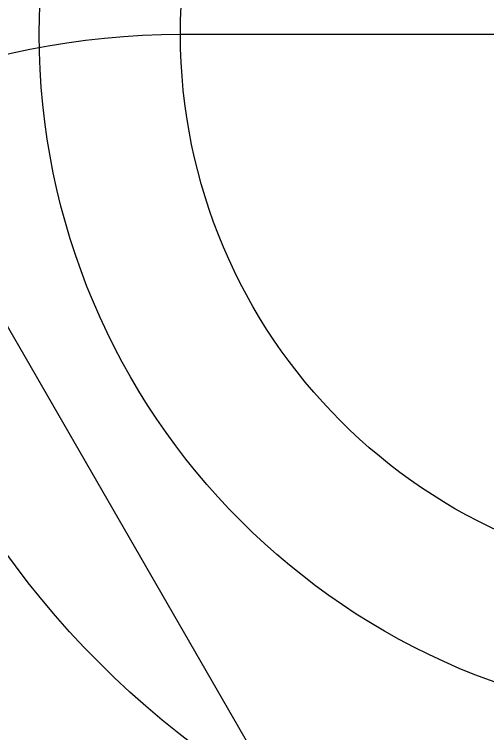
# Model space of a CAD drawing. Header units: millimetres. Extents: x 88 to 97873, y 32 to 55088.
# Drawn here: x 48688.06 to 48697.94, y 5014.4 to 5029.42 of the extents above; entities that cross this region are included whole.
import ezdxf

# ---------------------------------------------------------------- set-up
doc = ezdxf.new("R2010")
doc.units = ezdxf.units.MM
doc.header["$LTSCALE"] = 0.3

msp = doc.modelspace()

# ---------------------------------------------------------------- linework, layer by layer
msp.add_lwpolyline([(48721.491, 5029.001), (48712.217, 5012.938), (48693.669, 5012.938), (48684.395, 5029.001), (48693.669, 5045.064), (48712.217, 5045.064)], close=True)
at = {"color": 1}
msp.add_lwpolyline([(48290.25, 4807.91), (48636.391, 4807.91, 0.414214), (48675.46, 4846.98), (48675.46, 5012.932, -0.414214), (48691.529, 5029.001), (48702.943, 5029.001)], format="xyb", dxfattribs=at)
for radius in [18.548, 14.363, 11.414]:
    msp.add_circle((48702.943, 5029.001), radius)

doc.saveas('drawing.dxf')
